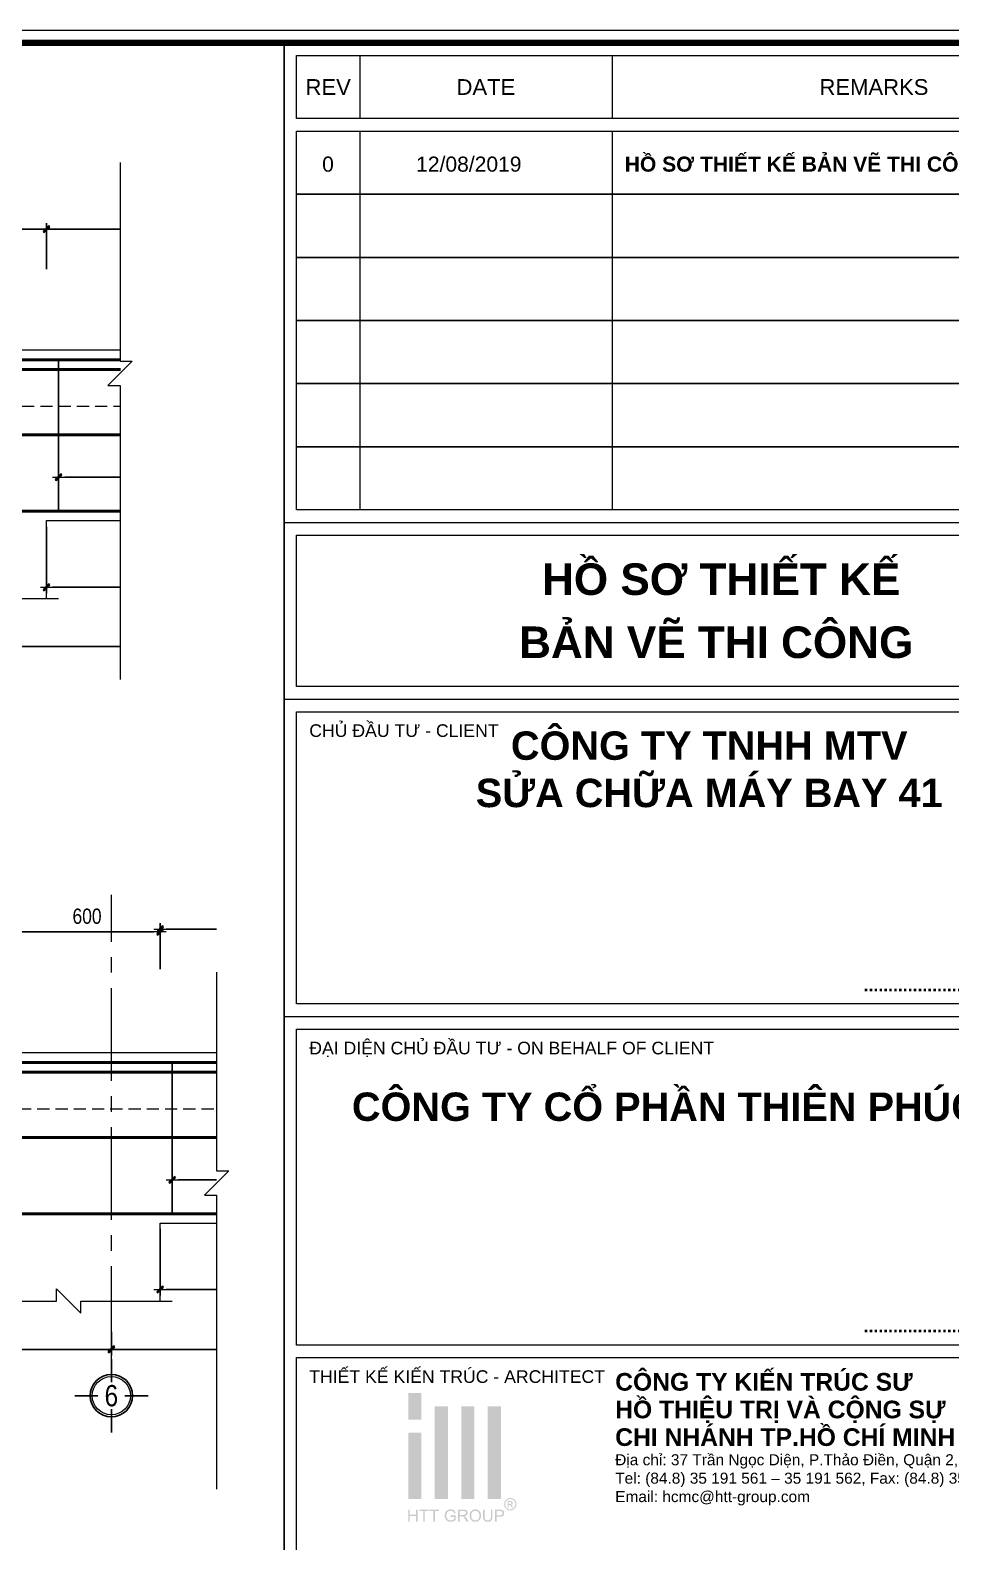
# Model space of a CAD drawing. Header units: millimetres. Extents: x 397144 to 8960116, y 345581 to 674207.
# Drawn here: x 5123040 to 5126823, y 657302 to 663512 of the extents above; entities that cross this region are included whole.
import ezdxf
from ezdxf.enums import TextEntityAlignment as Align
from ezdxf.xclip import XClip

# ---------------------------------------------------------------- set-up
doc = ezdxf.new("R2010")
doc.units = ezdxf.units.MM
doc.header["$XCLIPFRAME"] = 0
doc.header["$PDSIZE"] = -10
doc.linetypes.add('CENTER2', pattern=[28.575, 19.05, -3.175, 3.175, -3.175])
doc.linetypes.add('HIDDEN', pattern=[0.375, 0.25, -0.125])
doc.layers.get('0').update_dxf_attribs({"linetype": 'CONTINUOUS'})
doc.layers.get('Defpoints').update_dxf_attribs({"color": 12, "linetype": 'CONTINUOUS'})
for name, color, linetype, lineweight in [('2', 2, 'CONTINUOUS', 20), ('CDAI', 8, 'CONTINUOUS', 30), ('CTHEP', 2, 'CONTINUOUS', 50), ('DBAO', 3, 'CONTINUOUS', 20), ('DGIONG', 4, 'CONTINUOUS', 13), ('KTH', 150, 'CONTINUOUS', 5), ('Net khuat', 8, 'HIDDEN', 13), ('STICK', 1, 'CONTINUOUS', 9), ('TEXT', 7, 'CONTINUOUS', 15)]:
    doc.layers.add(name, color=color, linetype=linetype, lineweight=lineweight)
doc.layers.add('8', color=8, linetype='CONTINUOUS')
doc.layers.add('CHG_XX_Khung ten$0$TKTC', color=1, linetype='CONTINUOUS')
doc.styles.add('CHG_XX_Khung ten$0$A1 BORDER$0$ARIAL', font='arial.ttf')
doc.styles.add('CHG_XX_Khung ten$0$A1 BORDER$0$Arial - Bold', font='arialbd.ttf', dxfattribs={"height": 2.5})
doc.styles.add('CHG_XX_Khung ten$0$A1 BORDER$0$Title Block DD$0$ARIAL', font='arial.ttf')
doc.styles.add('CHG_XX_Khung ten$0$A1 BORDER$0$Title Block DD$0$Arial - Bold', font='arialbd.ttf', dxfattribs={"height": 2.5})
doc.styles.add('CHG_XX_Khung ten$0$arial', font='arial.ttf')
doc.styles.add('CHG_XX_Khung ten$0$Arial - Bold', font='arialbd.ttf')
doc.styles.add('CHG_XX_Khung ten$0$ArialB', font='arialbd.ttf')
doc.styles.add('HELVECONDENSE', font='VHELVCN_0.TTF')
doc.styles.add('TTP-HelCon', font='VHELVCN_0.TTF')
doc.dimstyles.new('TTP-25', dxfattribs={"dimscale": 25, "dimtxt": 2.5, "dimasz": 1, "dimexe": 1, "dimexo": 1, "dimgap": 0.09, "dimtad": 0, "dimdec": 4, "dimrnd": 5, "dimzin": 9, "dimdsep": 46, "dimtxsty": 'TTP-HelCon', "dimblk": 'Stick1', "dimcen": 0.09, "dimdle": 1.5, "dimclrd": 256, "dimclre": 256, "dimclrt": 7, "dimadec": 0, "dimazin": 0, "dimtfac": 1, "dimtdec": 4, "dimtmove": 0, "dimatfit": 3, "dimldrblk": '_ArchTick1', "dimfxl": 1, "dimtvp": 1, "dimtolj": 1, "dimtzin": 0, "dimarcsym": 0})

# ---------------------------------------------------------------- blocks, each defined once
blk = doc.blocks.new('Stick1')
at = {"layer": 'STICK'}
h = blk.add_hatch(color=256, dxfattribs=at)
edge = h.paths.add_edge_path()
edge.add_line((0.3, 0.5), (-0.5, -0.3))
edge.add_arc((-0.4, -0.4), 0.141, 135, 315)
edge.add_line((-0.3, -0.5), (0.5, 0.3))
edge.add_arc((0.4, 0.4), 0.141, 315, 495)
blk.add_line((1, 0), (-1, 0), dxfattribs=at)
blk.add_lwpolyline([(0.3, 0.5), (-0.5, -0.3, 1), (-0.3, -0.5), (0.5, 0.3, 1), (0.3, 0.5, 1)], format="xyb", dxfattribs=at)
blk = doc.blocks.new('*D1978')
at = {"layer": 'Defpoints', "color": 0, "transparency": 16777216}
for p in [(5167237.3, 655700.3), (5165238.3, 655511.3), (5167237.3, 655511.3)]:
    blk.add_point(p, dxfattribs=at)
at = {"layer": 'KTH', "lineweight": -2, "transparency": 16777216}
for p, q in [((5165238.3, 655536.3), (5165238.3, 655725.3)), ((5167237.3, 655536.3), (5167237.3, 655725.3)), ((5165263.3, 655700.3), (5167212.3, 655700.3))]:
    blk.add_line(p, q, dxfattribs=at)
at = {"layer": 'KTH', "lineweight": -2, "transparency": 16777216, "xscale": 25, "yscale": 25, "zscale": 25, "rotation": 180}
blk.add_blockref('Stick1', (5165238.3, 655700.3), dxfattribs=at)
at = {"layer": 'KTH', "lineweight": -2, "transparency": 16777216, "xscale": 25, "yscale": 25, "zscale": 25}
blk.add_blockref('Stick1', (5167237.3, 655700.3), dxfattribs=at)
at = {"layer": 'KTH', "color": 7, "transparency": 16777216, "insert": (5166237.8, 655764.1), "char_height": 62.5, "attachment_point": 5, "style": 'TTP-HelCon'}
blk.add_mtext('\\A1;2000', dxfattribs=at)
blk = doc.blocks.new('_ArchTick1')
at = {"color": 0, "const_width": 3.81}
blk.add_lwpolyline([(-12.7, -12.7), (12.7, 12.7)], dxfattribs=at)
blk = doc.blocks.new('*D1980')
at = {"layer": 'Defpoints', "color": 0, "transparency": 16777216}
for p in [(5165288.3, 654738.8), (5167237.3, 654755.3), (5167237.3, 654681.3)]:
    blk.add_point(p, dxfattribs=at)
at = {"layer": 'KTH', "lineweight": -2, "transparency": 16777216}
for p, q in [((5165288.3, 654713.8), (5165288.3, 654656.3)), ((5167237.3, 654730.3), (5167237.3, 654656.3)), ((5165313.3, 654681.3), (5167212.3, 654681.3))]:
    blk.add_line(p, q, dxfattribs=at)
at = {"layer": 'KTH', "lineweight": -2, "transparency": 16777216, "xscale": 25, "yscale": 25, "zscale": 25, "rotation": 180}
blk.add_blockref('Stick1', (5165288.3, 654681.3), dxfattribs=at)
at = {"layer": 'KTH', "lineweight": -2, "transparency": 16777216, "xscale": 25, "yscale": 25, "zscale": 25}
blk.add_blockref('Stick1', (5167237.3, 654681.3), dxfattribs=at)
at = {"layer": 'KTH', "color": 7, "transparency": 16777216, "insert": (5166262.8, 654751.2), "char_height": 62.5, "attachment_point": 5, "style": 'TTP-HelCon'}
blk.add_mtext('\\A1;\\A1;\\A1;\\A1;3Þ10a150-3', dxfattribs=at)
blk = doc.blocks.new('*D1959')
at = {"layer": 'Defpoints', "color": 0, "transparency": 16777216}
for p in [(5165238.3, 655700.3), (5164638.3, 655536.3), (5165238.3, 655511.3)]:
    blk.add_point(p, dxfattribs=at)
at = {"layer": 'KTH', "lineweight": -2, "transparency": 16777216}
for p, q in [((5164638.3, 655561.3), (5164638.3, 655725.3)), ((5165238.3, 655536.3), (5165238.3, 655725.3)), ((5164663.3, 655700.3), (5165213.3, 655700.3))]:
    blk.add_line(p, q, dxfattribs=at)
at = {"layer": 'KTH', "lineweight": -2, "transparency": 16777216, "xscale": 25, "yscale": 25, "zscale": 25, "rotation": 180}
blk.add_blockref('Stick1', (5164638.3, 655700.3), dxfattribs=at)
at = {"layer": 'KTH', "lineweight": -2, "transparency": 16777216, "xscale": 25, "yscale": 25, "zscale": 25}
blk.add_blockref('Stick1', (5165238.3, 655700.3), dxfattribs=at)
at = {"layer": 'KTH', "color": 7, "transparency": 16777216, "insert": (5164938.3, 655764.1), "char_height": 62.5, "attachment_point": 5, "style": 'TTP-HelCon'}
blk.add_mtext('\\A1;600', dxfattribs=at)
blk = doc.blocks.new('*D1204')
at = {"layer": 'Defpoints', "color": 0, "transparency": 16777216}
for p in [(5165238.3, 654502.9), (5166438.3, 654288.7), (5166438.3, 654228.7)]:
    blk.add_point(p, dxfattribs=at)
at = {"layer": 'KTH', "lineweight": -2, "transparency": 16777216}
for p, q in [((5165238.3, 654477.9), (5165238.3, 654203.7)), ((5165263.3, 654228.7), (5166413.3, 654228.7)), ((5166438.3, 654263.7), (5166438.3, 654203.7))]:
    blk.add_line(p, q, dxfattribs=at)
at = {"layer": 'KTH', "lineweight": -2, "transparency": 16777216, "xscale": 25, "yscale": 25, "zscale": 25, "rotation": 180}
blk.add_blockref('Stick1', (5165238.3, 654228.7), dxfattribs=at)
at = {"layer": 'KTH', "lineweight": -2, "transparency": 16777216, "xscale": 25, "yscale": 25, "zscale": 25}
blk.add_blockref('Stick1', (5166438.3, 654228.7), dxfattribs=at)
at = {"layer": 'KTH', "color": 7, "transparency": 16777216, "insert": (5165838.3, 654292.5), "char_height": 62.5, "attachment_point": 5, "style": 'TTP-HelCon'}
blk.add_mtext('\\A1;1200', dxfattribs=at)
blk = doc.blocks.new('*D1969')
at = {"layer": 'Defpoints', "color": 0, "transparency": 16777216}
for p in [(5183143.3, 654821.4), (5181188.3, 654738.9), (5183143.3, 654681.4)]:
    blk.add_point(p, dxfattribs=at)
at = {"layer": 'KTH', "lineweight": -2, "transparency": 16777216}
for p, q in [((5183143.3, 654796.4), (5183143.3, 654656.4)), ((5181188.3, 654713.9), (5181188.3, 654656.4)), ((5181213.3, 654681.4), (5183118.3, 654681.4))]:
    blk.add_line(p, q, dxfattribs=at)
at = {"layer": 'KTH', "lineweight": -2, "transparency": 16777216, "xscale": 25, "yscale": 25, "zscale": 25, "rotation": 180}
blk.add_blockref('Stick1', (5181188.3, 654681.4), dxfattribs=at)
at = {"layer": 'KTH', "lineweight": -2, "transparency": 16777216, "xscale": 25, "yscale": 25, "zscale": 25}
blk.add_blockref('Stick1', (5183143.3, 654681.4), dxfattribs=at)
at = {"layer": 'KTH', "color": 7, "transparency": 16777216, "insert": (5182165.8, 654751.3), "char_height": 62.5, "attachment_point": 5, "style": 'TTP-HelCon'}
blk.add_mtext('\\A1;\\A1;3Þ10a150-3', dxfattribs=at)
blk = doc.blocks.new('*D1970')
at = {"layer": 'Defpoints', "color": 0, "transparency": 16777216}
for p in [(5181138.3, 655700.4), (5180538.3, 655547.3), (5181138.3, 655547.3)]:
    blk.add_point(p, dxfattribs=at)
at = {"layer": 'KTH', "lineweight": -2, "transparency": 16777216}
for p, q in [((5180538.3, 655572.3), (5180538.3, 655725.4)), ((5181138.3, 655572.3), (5181138.3, 655725.4)), ((5180563.3, 655700.4), (5181113.3, 655700.4))]:
    blk.add_line(p, q, dxfattribs=at)
at = {"layer": 'KTH', "lineweight": -2, "transparency": 16777216, "xscale": 25, "yscale": 25, "zscale": 25, "rotation": 180}
blk.add_blockref('Stick1', (5180538.3, 655700.4), dxfattribs=at)
at = {"layer": 'KTH', "lineweight": -2, "transparency": 16777216, "xscale": 25, "yscale": 25, "zscale": 25}
blk.add_blockref('Stick1', (5181138.3, 655700.4), dxfattribs=at)
at = {"layer": 'KTH', "color": 7, "transparency": 16777216, "insert": (5180838.3, 655764.2), "char_height": 62.5, "attachment_point": 5, "style": 'TTP-HelCon'}
blk.add_mtext('\\A1;600', dxfattribs=at)
blk = doc.blocks.new('dau truc')
blk.add_circle((0, 0), 180)
at = {"layer": '8'}
for p, q in [((0, 127), (0, 345)), ((-127, 0), (-345, 0)), ((345, 0), (127, 0)), ((0, -345), (0, -127))]:
    blk.add_line(p, q, dxfattribs=at)
blk.add_circle((0, 0), 200, dxfattribs=at)
at = {"layer": 'TEXT', "style": 'HELVECONDENSE'}
blk.add_attdef('A', text='', height=233, dxfattribs=at).set_placement((0, 0), align=Align.MIDDLE)
blk = doc.blocks.new('*D1948')
at = {"layer": 'Defpoints', "color": 0, "transparency": 16777216}
for p in [(5183139.3, 655711.3), (5181138.3, 655522.3), (5183139.3, 655522.3)]:
    blk.add_point(p, dxfattribs=at)
at = {"layer": 'KTH', "lineweight": -2, "transparency": 16777216}
for p, q in [((5181138.3, 655547.3), (5181138.3, 655736.3)), ((5181163.3, 655711.3), (5183114.3, 655711.3)), ((5183139.3, 655547.3), (5183139.3, 655736.3))]:
    blk.add_line(p, q, dxfattribs=at)
at = {"layer": 'KTH', "lineweight": -2, "transparency": 16777216, "xscale": 25, "yscale": 25, "zscale": 25, "rotation": 180}
blk.add_blockref('Stick1', (5181138.3, 655711.3), dxfattribs=at)
at = {"layer": 'KTH', "lineweight": -2, "transparency": 16777216, "xscale": 25, "yscale": 25, "zscale": 25}
blk.add_blockref('Stick1', (5183139.3, 655711.3), dxfattribs=at)
at = {"layer": 'KTH', "color": 7, "transparency": 16777216, "insert": (5182138.8, 655775.1), "char_height": 62.5, "attachment_point": 5, "style": 'TTP-HelCon'}
blk.add_mtext('\\A1;2000', dxfattribs=at)
blk = doc.blocks.new('*D1206')
at = {"layer": 'Defpoints', "color": 0, "transparency": 16777216}
for p in [(5163138.3, 654182.9), (5172238.3, 654182.9), (5172238.3, 653984.9)]:
    blk.add_point(p, dxfattribs=at)
at = {"layer": 'KTH', "lineweight": -2, "transparency": 16777216}
for p, q in [((5163138.3, 654157.9), (5163138.3, 653959.9)), ((5172238.3, 654157.9), (5172238.3, 653959.9)), ((5163163.3, 653984.9), (5172213.3, 653984.9))]:
    blk.add_line(p, q, dxfattribs=at)
at = {"layer": 'KTH', "lineweight": -2, "transparency": 16777216, "xscale": 25, "yscale": 25, "zscale": 25, "rotation": 180}
blk.add_blockref('Stick1', (5163138.3, 653984.9), dxfattribs=at)
at = {"layer": 'KTH', "lineweight": -2, "transparency": 16777216, "xscale": 25, "yscale": 25, "zscale": 25}
blk.add_blockref('Stick1', (5172238.3, 653984.9), dxfattribs=at)
at = {"layer": 'KTH', "color": 7, "transparency": 16777216, "insert": (5167688.3, 654048.7), "char_height": 62.5, "attachment_point": 5, "style": 'TTP-HelCon'}
blk.add_mtext('\\A1;9100', dxfattribs=at)
blk = doc.blocks.new('*D1207')
at = {"layer": 'Defpoints', "color": 0, "transparency": 16777216}
for p in [(5172238.3, 654182.9), (5180938.3, 654081.8), (5180938.3, 653984.9)]:
    blk.add_point(p, dxfattribs=at)
at = {"layer": 'KTH', "lineweight": -2, "transparency": 16777216}
for p, q in [((5172238.3, 654157.9), (5172238.3, 653959.9)), ((5180938.3, 654056.8), (5180938.3, 653959.9)), ((5172263.3, 653984.9), (5180913.3, 653984.9))]:
    blk.add_line(p, q, dxfattribs=at)
at = {"layer": 'KTH', "lineweight": -2, "transparency": 16777216, "xscale": 25, "yscale": 25, "zscale": 25, "rotation": 180}
blk.add_blockref('Stick1', (5172238.3, 653984.9), dxfattribs=at)
at = {"layer": 'KTH', "lineweight": -2, "transparency": 16777216, "xscale": 25, "yscale": 25, "zscale": 25}
blk.add_blockref('Stick1', (5180938.3, 653984.9), dxfattribs=at)
at = {"layer": 'KTH', "color": 7, "transparency": 16777216, "insert": (5176588.3, 654048.7), "char_height": 62.5, "attachment_point": 5, "style": 'TTP-HelCon'}
blk.add_mtext('\\A1;9400', dxfattribs=at)
blk = doc.blocks.new('*D1208')
at = {"layer": 'Defpoints', "color": 0, "transparency": 16777216}
for p in [(5190338.3, 654182.9), (5180938.3, 654081.8), (5190338.3, 653984.9)]:
    blk.add_point(p, dxfattribs=at)
at = {"layer": 'KTH', "lineweight": -2, "transparency": 16777216}
for p, q in [((5190338.3, 654157.9), (5190338.3, 653959.9)), ((5180938.3, 654056.8), (5180938.3, 653959.9)), ((5180963.3, 653984.9), (5190313.3, 653984.9))]:
    blk.add_line(p, q, dxfattribs=at)
at = {"layer": 'KTH', "lineweight": -2, "transparency": 16777216, "xscale": 25, "yscale": 25, "zscale": 25, "rotation": 180}
blk.add_blockref('Stick1', (5180938.3, 653984.9), dxfattribs=at)
at = {"layer": 'KTH', "lineweight": -2, "transparency": 16777216, "xscale": 25, "yscale": 25, "zscale": 25}
blk.add_blockref('Stick1', (5190338.3, 653984.9), dxfattribs=at)
at = {"layer": 'KTH', "color": 7, "transparency": 16777216, "insert": (5185638.3, 654048.7), "char_height": 62.5, "attachment_point": 5, "style": 'TTP-HelCon'}
blk.add_mtext('\\A1;9400', dxfattribs=at)
blk = doc.blocks.new('*D1938')
at = {"layer": 'Defpoints', "color": 0, "transparency": 16777216}
for p in [(5181138.3, 654505), (5182338.3, 654290.7), (5182338.3, 654230.8)]:
    blk.add_point(p, dxfattribs=at)
at = {"layer": 'KTH', "lineweight": -2, "transparency": 16777216}
for p, q in [((5181138.3, 654480), (5181138.3, 654205.8)), ((5181163.3, 654230.8), (5182313.3, 654230.8)), ((5182338.3, 654265.7), (5182338.3, 654205.8))]:
    blk.add_line(p, q, dxfattribs=at)
at = {"layer": 'KTH', "lineweight": -2, "transparency": 16777216, "xscale": 25, "yscale": 25, "zscale": 25, "rotation": 180}
blk.add_blockref('Stick1', (5181138.3, 654230.8), dxfattribs=at)
at = {"layer": 'KTH', "lineweight": -2, "transparency": 16777216, "xscale": 25, "yscale": 25, "zscale": 25}
blk.add_blockref('Stick1', (5182338.3, 654230.8), dxfattribs=at)
at = {"layer": 'KTH', "color": 7, "transparency": 16777216, "insert": (5181738.3, 654294.6), "char_height": 62.5, "attachment_point": 5, "style": 'TTP-HelCon'}
blk.add_mtext('\\A1;1200', dxfattribs=at)
blk = doc.blocks.new('AY-27')
at = {"layer": 'CTHEP'}
blk.add_line((5149346.05357, 599212.55338), (5187748.96372, 599212.50526), dxfattribs=at)
for points in [[(5187932.32851, 598893.30575), (5187932.32851, 599521.49296), (5149192.32851, 599521.5577), (5149192.32851, 598895.29521)], [(5149250.56747, 599275.95862), (5149250.56747, 598899.56854), (5149250.56747, 598899.56854), (5149761.19634, 598899.54548), (5157612.32851, 598899.5172), (5158186.37402, 598899.51531), (5187870.49566, 598899.49317), (5187870.49566, 599422.36868)]]:
    blk.add_lwpolyline(points, dxfattribs=at)
at = {"layer": 'DBAO'}
for points in [[(5187962.32851, 598540.45098), (5187962.32851, 599560.44727), (5157760.23476, 599560.49211)], [(5158212.32991, 598860.48932), (5165212.32851, 598860.47956)]]:
    blk.add_lwpolyline(points, dxfattribs=at)
at = {"layer": 'Net khuat', "ltscale": 200}
blk.add_lwpolyline([(5149162.32851, 599330.5685), (5187962.32851, 599330.5685)], dxfattribs=at)
blk = doc.blocks.new('CHG_XX_Khung ten$0$A1 BORDER$0$HTT-Logo')
at = {"true_color": 0x134fb3}
h = blk.add_hatch(color=154, dxfattribs=at)
h.paths.add_polyline_path([(3, 29.1), (0, 29.1), (0, 23.1), (3, 23.1)])
h.paths.add_polyline_path([(3, 20.1), (0, 20.1), (0, 5.1), (3, 5.1)])
h.paths.add_polyline_path([(9, 26.1), (6, 26.1), (6, 5.1), (9, 5.1)])
h.paths.add_polyline_path([(15, 26.1), (12, 26.1), (12, 5.1), (15, 5.1)])
h.paths.add_polyline_path([(21, 26.1), (18, 26.1), (18, 5.1), (21, 5.1)])
h.paths.add_polyline_path([(2.12, 2.7), (1.76, 2.7), (1.76, 1.59), (0.36, 1.59), (0.36, 2.7), (0, 2.7), (0, 0), (0.36, 0), (0.36, 1.27), (1.76, 1.27), (1.76, 0), (2.12, 0)])
h.paths.add_polyline_path([(4.65, 2.7), (2.51, 2.7), (2.51, 2.38), (3.4, 2.38), (3.4, 0), (3.76, 0), (3.76, 2.38), (4.65, 2.38)])
h.paths.add_polyline_path([(6.95, 2.7), (4.81, 2.7), (4.81, 2.38), (5.7, 2.38), (5.7, 0), (6.06, 0), (6.06, 2.38), (6.95, 2.38)])
h.paths.add_polyline_path([(8.64, 1.36), (8.64, 1.41), (8.66, 1.58), (8.69, 1.75), (8.75, 1.9), (8.81, 2.03), (8.92, 2.17), (9.05, 2.28), (9.2, 2.37), (9.29, 2.39), (9.45, 2.43), (9.65, 2.44), (9.84, 2.42), (10, 2.37), (10.14, 2.29), (10.26, 2.18), (10.34, 2.03), (10.41, 1.86), (10.73, 1.95), (10.68, 2.11), (10.61, 2.26), (10.53, 2.39), (10.45, 2.47), (10.31, 2.57), (10.16, 2.65), (10.13, 2.66), (9.97, 2.71), (9.8, 2.74), (9.63, 2.75), (9.55, 2.74), (9.38, 2.73), (9.21, 2.7), (9.06, 2.65), (8.91, 2.58), (8.88, 2.56), (8.75, 2.47), (8.63, 2.36), (8.53, 2.23), (8.44, 2.07), (8.41, 1.99), (8.35, 1.84), (8.31, 1.68), (8.28, 1.51), (8.27, 1.34), (8.28, 1.26), (8.29, 1.09), (8.32, 0.92), (8.38, 0.77), (8.44, 0.62), (8.46, 0.58), (8.55, 0.44), (8.66, 0.32), (8.79, 0.21), (8.93, 0.12), (9, 0.09), (9.15, 0.03), (9.31, -0.01), (9.48, -0.04), (9.65, -0.05), (9.73, -0.04), (9.9, -0.03), (10.07, 0.01), (10.23, 0.06), (10.34, 0.11), (10.48, 0.18), (10.63, 0.27), (10.77, 0.38), (10.77, 1.38), (9.63, 1.38), (9.63, 1.06), (10.42, 1.06), (10.42, 0.56), (10.39, 0.53), (10.26, 0.45), (10.09, 0.37), (9.96, 0.32), (9.8, 0.29), (9.63, 0.28), (9.62, 0.28), (9.45, 0.29), (9.28, 0.33), (9.12, 0.4), (8.97, 0.49), (8.86, 0.61), (8.77, 0.75), (8.73, 0.85), (8.68, 1), (8.65, 1.17)])
h.paths.add_polyline_path([(13.16, 1.39), (13.28, 1.48), (13.3, 1.51), (13.39, 1.64), (13.44, 1.79), (13.46, 1.96), (13.46, 2.06), (13.42, 2.22), (13.35, 2.37), (13.31, 2.43), (13.19, 2.55), (13.05, 2.63), (13.01, 2.64), (12.87, 2.67), (12.7, 2.69), (12.5, 2.7), (11.3, 2.7), (11.3, 0), (11.66, 0), (11.66, 1.2), (12.07, 1.2), (12.11, 1.2), (12.28, 1.19), (12.44, 1.11), (12.49, 1.07), (12.62, 0.93), (12.67, 0.86), (12.77, 0.73), (12.88, 0.56), (13.23, 0), (13.68, 0), (13.21, 0.73), (13.13, 0.85), (13.03, 0.98), (12.92, 1.09), (12.86, 1.14), (12.7, 1.23), (12.86, 1.26), (13.03, 1.31)])
h.paths.add_polyline_path([(11.66, 1.51), (11.66, 2.4), (12.51, 2.4), (12.67, 2.39), (12.83, 2.35), (12.97, 2.27), (13.06, 2.13), (13.09, 1.96), (13.08, 1.87), (13.02, 1.72), (12.96, 1.64), (12.8, 1.55), (12.62, 1.52), (12.43, 1.51)], flags=16)
h.paths.add_polyline_path([(16.49, 1.43), (16.48, 1.6), (16.44, 1.77), (16.4, 1.92), (16.34, 2.07), (16.33, 2.09), (16.24, 2.23), (16.14, 2.36), (16.02, 2.47), (15.88, 2.57), (15.85, 2.59), (15.7, 2.66), (15.54, 2.71), (15.38, 2.74), (15.2, 2.75), (15.15, 2.75), (14.98, 2.73), (14.82, 2.7), (14.66, 2.64), (14.52, 2.57), (14.39, 2.48), (14.27, 2.37), (14.18, 2.26), (14.1, 2.14), (14.03, 2), (13.98, 1.84), (13.94, 1.68), (13.92, 1.5), (13.91, 1.31), (13.91, 1.29), (13.92, 1.12), (13.95, 0.96), (14, 0.8), (14.07, 0.64), (14.07, 0.62), (14.16, 0.48), (14.26, 0.35), (14.38, 0.23), (14.52, 0.14), (14.56, 0.12), (14.71, 0.04), (14.86, -0.01), (15.03, -0.04), (15.2, -0.05), (15.21, -0.05), (15.38, -0.03), (15.55, 0), (15.7, 0.05), (15.86, 0.12), (15.87, 0.13), (16.01, 0.22), (16.13, 0.33), (16.24, 0.46), (16.33, 0.61), (16.36, 0.69), (16.42, 0.84), (16.46, 1), (16.48, 1.17), (16.49, 1.35)])
h.paths.add_polyline_path([(14.28, 1.45), (14.3, 1.64), (14.34, 1.81), (14.4, 1.95), (14.47, 2.08), (14.57, 2.2), (14.73, 2.32), (14.88, 2.38), (15.04, 2.43), (15.21, 2.44), (15.38, 2.42), (15.54, 2.38), (15.69, 2.31), (15.82, 2.2), (15.93, 2.07), (16.01, 1.93), (16.04, 1.85), (16.09, 1.7), (16.12, 1.53), (16.12, 1.32), (16.11, 1.12), (16.08, 0.95), (16.03, 0.79), (15.96, 0.66), (15.86, 0.54), (15.8, 0.48), (15.67, 0.38), (15.53, 0.32), (15.37, 0.27), (15.2, 0.26), (15.12, 0.26), (14.95, 0.29), (14.8, 0.35), (14.67, 0.43), (14.54, 0.54), (14.45, 0.66), (14.37, 0.8), (14.32, 0.95), (14.29, 1.12), (14.28, 1.31)], flags=16)
h.paths.add_polyline_path([(17.31, 2.7), (16.96, 2.7), (16.96, 1.12), (16.96, 0.93), (16.98, 0.75), (17.02, 0.6), (17.06, 0.46), (17.07, 0.44), (17.15, 0.3), (17.27, 0.18), (17.4, 0.08), (17.51, 0.03), (17.67, -0.01), (17.84, -0.04), (18.02, -0.05), (18.2, -0.04), (18.37, -0.01), (18.52, 0.04), (18.66, 0.1), (18.68, 0.12), (18.81, 0.22), (18.91, 0.35), (18.99, 0.49), (19.02, 0.61), (19.06, 0.76), (19.07, 0.94), (19.08, 1.14), (19.08, 2.7), (18.72, 2.7), (18.72, 1.14), (18.72, 1.06), (18.71, 0.86), (18.68, 0.69), (18.62, 0.55), (18.55, 0.45), (18.49, 0.4), (18.36, 0.33), (18.19, 0.29), (17.99, 0.28), (17.92, 0.28), (17.75, 0.31), (17.6, 0.37), (17.46, 0.48), (17.38, 0.63), (17.34, 0.77), (17.32, 0.94), (17.31, 1.14)])
h.paths.add_polyline_path([(21.42, 1.25), (21.52, 1.34), (21.6, 1.45), (21.67, 1.59), (21.72, 1.75), (21.73, 1.92), (21.73, 1.97), (21.71, 2.13), (21.65, 2.29), (21.56, 2.44), (21.44, 2.55), (21.42, 2.56), (21.27, 2.63), (21.1, 2.67), (21.05, 2.68), (20.89, 2.7), (20.69, 2.7), (19.67, 2.7), (19.67, 0), (20.03, 0), (20.03, 1.1), (20.72, 1.1), (20.76, 1.1), (20.96, 1.11), (21.14, 1.14), (21.29, 1.19)])
h.paths.add_polyline_path([(20.03, 1.42), (20.03, 2.38), (20.72, 2.38), (20.93, 2.37), (21.06, 2.36), (21.16, 2.31), (21.28, 2.2), (21.34, 2.08), (21.37, 1.91), (21.36, 1.82), (21.31, 1.67), (21.22, 1.54), (21.09, 1.47), (20.93, 1.43), (20.73, 1.42)], flags=16)
h.paths.add_polyline_path([(23.87, 2.76), (24.01, 2.85), (24.13, 2.96), (24.24, 3.09), (24.33, 3.24), (24.35, 3.28), (24.42, 3.44), (24.47, 3.6), (24.5, 3.76), (24.51, 3.93), (24.51, 3.98), (24.49, 4.15), (24.46, 4.31), (24.4, 4.47), (24.33, 4.62), (24.29, 4.69), (24.19, 4.82), (24.08, 4.94), (23.95, 5.05), (23.81, 5.14), (23.77, 5.16), (23.61, 5.23), (23.45, 5.28), (23.29, 5.31), (23.12, 5.32), (23.08, 5.31), (22.92, 5.3), (22.76, 5.27), (22.6, 5.21), (22.44, 5.14), (22.38, 5.1), (22.24, 5.01), (22.12, 4.89), (22.01, 4.77), (21.92, 4.62), (21.89, 4.57), (21.82, 4.41), (21.77, 4.25), (21.74, 4.09), (21.73, 3.93), (21.73, 3.87), (21.75, 3.71), (21.79, 3.55), (21.84, 3.39), (21.92, 3.24), (21.95, 3.18), (22.05, 3.04), (22.16, 2.92), (22.29, 2.81), (22.43, 2.72), (22.48, 2.7), (22.64, 2.63), (22.79, 2.58), (22.96, 2.55), (23.12, 2.54), (23.18, 2.54), (23.34, 2.55), (23.5, 2.59), (23.66, 2.65), (23.82, 2.72)])
h.paths.add_polyline_path([(22.55, 2.92), (22.45, 2.98), (22.32, 3.09), (22.21, 3.21), (22.12, 3.35), (22.07, 3.44), (22.01, 3.6), (21.98, 3.76), (21.96, 3.93), (21.97, 4.03), (22, 4.19), (22.05, 4.35), (22.12, 4.51), (22.18, 4.61), (22.29, 4.73), (22.41, 4.85), (22.56, 4.94), (22.64, 4.98), (22.8, 5.04), (22.96, 5.07), (23.12, 5.09), (23.21, 5.08), (23.37, 5.06), (23.53, 5.01), (23.69, 4.94), (23.79, 4.88), (23.92, 4.77), (24.03, 4.65), (24.13, 4.51), (24.17, 4.41), (24.23, 4.25), (24.27, 4.09), (24.28, 3.93), (24.28, 3.83), (24.25, 3.67), (24.2, 3.51), (24.13, 3.35), (24.07, 3.25), (23.96, 3.13), (23.84, 3.01), (23.7, 2.92), (23.61, 2.87), (23.45, 2.81), (23.29, 2.78), (23.12, 2.77), (23.02, 2.77), (22.86, 2.8), (22.7, 2.85)], flags=16)
h.paths.add_polyline_path([(22.51, 3.16), (22.51, 4.65), (23.03, 4.65), (23.23, 4.64), (23.4, 4.62), (23.55, 4.52), (23.6, 4.47), (23.66, 4.31), (23.67, 4.25), (23.64, 4.09), (23.55, 3.96), (23.42, 3.87), (23.24, 3.82), (23.37, 3.75), (23.46, 3.64), (23.57, 3.47), (23.77, 3.16), (23.47, 3.16), (23.34, 3.39), (23.23, 3.58), (23.14, 3.7), (23.09, 3.74), (22.94, 3.79), (22.9, 3.79), (22.76, 3.79), (22.76, 3.16)], flags=0)
h.paths.add_polyline_path([(22.76, 4), (22.76, 4.45), (23.03, 4.45), (23.13, 4.45), (23.27, 4.42), (23.37, 4.35), (23.41, 4.21), (23.33, 4.06), (23.24, 4.02), (23.05, 4)], flags=0)
blk = doc.blocks.new('CHG_XX_Khung ten')
for p, q in [((687, 577), (687, 17)), ((687, 501), (824, 501)), ((687, 473), (824, 473)), ((687, 422.69), (824, 422.69))]:
    blk.add_line(p, q)
at = {"linetype": 'Continuous'}
for p, q in [((699, 575), (699, 565)), ((739, 575), (739, 565)), ((699, 563), (699, 503)), ((739, 563), (739, 503))]:
    blk.add_line(p, q, dxfattribs=at)
blk.add_lwpolyline([(15, 579), (826, 579), (826, 15), (15, 15)], close=True)
at = {"color": 4, "linetype": 'Continuous', "const_width": 1}
blk.add_lwpolyline([(17, 577), (824, 577), (824, 17), (17, 17)], close=True, dxfattribs=at)
at = {"linetype": 'Continuous'}
for points in [[(822, 565), (689, 565), (689, 575), (822, 575)], [(822, 553), (689, 553), (689, 563), (822, 563)], [(822, 543), (689, 543), (689, 553), (822, 553)], [(822, 533), (689, 533), (689, 543), (822, 543)], [(822, 523), (689, 523), (689, 533), (822, 533)], [(822, 513), (689, 513), (689, 523), (822, 523)], [(822, 503), (689, 503), (689, 513), (822, 513)], [(689, 499), (822, 499), (822, 475), (689, 475)], [(689, 368.62), (822, 368.62), (822, 317.93), (689, 317.93)]]:
    blk.add_lwpolyline(points, close=True, dxfattribs=at)
at = {"xscale": 0.7, "yscale": 0.7, "zscale": 0.7}
blk.add_blockref('CHG_XX_Khung ten$0$A1 BORDER$0$HTT-Logo', (706.68, 342.64), dxfattribs=at)
for s, height, style, p in [('REV', 2.5, 'CHG_XX_Khung ten$0$A1 BORDER$0$ARIAL', (694, 570)), ('DATE', 2.5, 'CHG_XX_Khung ten$0$A1 BORDER$0$ARIAL', (719, 570)), ('REMARKS', 2.5, 'CHG_XX_Khung ten$0$A1 BORDER$0$ARIAL', (780.5, 570)), ('0', 2.39, 'CHG_XX_Khung ten$0$arial', (693.97, 557.78)), ('12/08/2019', 2.389, 'CHG_XX_Khung ten$0$arial', (716.29, 557.78))]:
    blk.add_text(s, height=height, dxfattribs=dict(style=style)).set_placement(p, align=Align.MIDDLE_CENTER)
for s, height, style, p in [('HỒ SƠ THIẾT KẾ BẢN VẼ THI CÔNG', 2.3887, 'CHG_XX_Khung ten$0$ArialB', (741, 557.78)), ('CHỦ ĐẦU TƯ - CLIENT', 2, 'CHG_XX_Khung ten$0$A1 BORDER$0$Title Block DD$0$ARIAL', (691, 468)), ('ĐẠI DIỆN CHỦ ĐẦU TƯ - ON BEHALF OF CLIENT ', 2, 'CHG_XX_Khung ten$0$A1 BORDER$0$Title Block DD$0$ARIAL', (691, 417.69)), ('THIẾT KẾ KIẾN TRÚC - ARCHITECT', 2, 'CHG_XX_Khung ten$0$A1 BORDER$0$ARIAL', (691, 365.62))]:
    blk.add_text(s, height=height, dxfattribs=dict(style=style)).set_placement(p, align=Align.MIDDLE_LEFT)
at = {"style": 'CHG_XX_Khung ten$0$A1 BORDER$0$Title Block DD$0$Arial - Bold'}
for p in [(820, 427.69), (820, 373.62)]:
    blk.add_text('.....................................................', height=2, dxfattribs=at).set_placement(p, align=Align.MIDDLE_RIGHT)
at = {"ltscale": 10, "insert": (739.49, 366.19), "char_height": 2.8, "width": 76.248, "attachment_point": 1, "line_spacing_factor": 0.938532, "style": 'CHG_XX_Khung ten$0$A1 BORDER$0$Arial - Bold'}
blk.add_mtext('CÔNG TY KIẾN TRÚC SƯ\\PHỒ THIỆU TRỊ VÀ CỘNG SỰ\\PCHI NHÁNH TP.HỒ CHÍ MINH', dxfattribs=at)
at = {"ltscale": 10, "insert": (739.49, 345.2), "char_height": 1.75, "width": 83.001, "attachment_point": 7, "style": 'CHG_XX_Khung ten$0$A1 BORDER$0$ARIAL'}
blk.add_mtext('Địa chỉ: 37 Trần Ngọc Diện, P.Thảo Điền, Quận 2, Tp. HCM\\PTel: (84.8) 35 191 561 – 35 191 562, Fax: (84.8) 35 191 563\\PEmail: hcmc@htt-group.com', dxfattribs=at)
at = {"layer": 'CHG_XX_Khung ten$0$TKTC', "style": 'CHG_XX_Khung ten$0$Arial - Bold'}
for s, p in [('HỒ SƠ THIẾT KẾ', (756.29, 492)), ('BẢN VẼ THI CÔNG', (755.5, 482))]:
    blk.add_text(s, height=5, dxfattribs=at).set_placement(p, align=Align.MIDDLE_CENTER)
at = {"ltscale": 10, "char_height": 4.5, "attachment_point": 2, "style": 'CHG_XX_Khung ten$0$A1 BORDER$0$Title Block DD$0$Arial - Bold', "bg_fill": 2}
for s, insert, width in [('CÔNG TY TNHH MTV\\PSỬA CHỮA MÁY BAY 41', (754.39, 467.87), 83.001), ('CÔNG TY CỔ PHẦN THIÊN PHÚC ĐIỀN', (755.91, 410.64), 121.2929)]:
    blk.add_mtext(s, dxfattribs=dict(at, insert=insert, width=width))
at = {"linetype": 'Continuous'}
for points in [[(689, 471), (822, 471), (822, 424.69), (689, 424.69)], [(689, 420.69), (822, 420.69), (822, 370.62), (689, 370.62)]]:
    blk.add_lwpolyline(points, close=True, dxfattribs=at)
blk = doc.blocks.new('AY-25')
at = {"layer": 'CDAI', "ltscale": 52.5}
for p, q in [((5165288.26706, 655167.88533), (5165288.26706, 654537.88533)), ((5181188.26306, 655167.95747), (5181188.26306, 654541.94133))]:
    blk.add_line(p, q, dxfattribs=at)
at = {"layer": 'CTHEP'}
for p, q in [((5162637.30514, 655123.94814), (5167237.26706, 655123.94814)), ((5178537.30514, 655123.94814), (5183137.26706, 655123.94814)), ((5149721.99072, 654854.9494), (5195174.90087, 654854.90127))]:
    blk.add_line(p, q, dxfattribs=at)
for points in [[(5195358.26565, 654535.70176), (5195358.26565, 655163.88897), (5149568.26566, 655163.96452)], [(5149626.50462, 654918.35463), (5149626.50462, 654541.96456), (5156207.27174, 654541.94341), (5156787.13349, 654541.9415), (5164638.26566, 654541.91321), (5165212.31117, 654541.91133), (5195296.43281, 654541.88918), (5195296.43281, 655064.76469)]]:
    blk.add_lwpolyline(points, dxfattribs=at)
at = {"layer": 'DBAO'}
for points in [[(5195388.26566, 654182.84699), (5195388.26566, 655202.84328), (5164786.17191, 655202.88813)], [(5165238.26706, 654502.88533), (5172938.26566, 654502.87557)], [(5165238.26706, 654182.88533), (5165238.26706, 654502.88533)], [(5181138.26706, 654182.88533), (5181138.26706, 654502.88533)], [(5181138.26706, 654502.86429), (5188688.26566, 654502.85472)]]:
    blk.add_lwpolyline(points, dxfattribs=at)
at = {"layer": 'DGIONG'}
for points in [[(5164588.26566, 654182.88916), (5164963.26706, 654182.88533), (5164963.26706, 654232.88533), (5165063.26706, 654132.88533), (5165063.26706, 654182.88533), (5165288.26706, 654182.88533)], [(5180488.26566, 654182.9613), (5180713.26566, 654182.9613), (5180713.26566, 654232.9613), (5180813.26566, 654132.9613), (5180813.26566, 654182.9613), (5181188.26306, 654182.95747)]]:
    blk.add_lwpolyline(points, dxfattribs=at)
at = {"layer": 'Net khuat', "linetype": 'CENTER2', "ltscale": 20}
blk.add_line((5180938.26566, 653945.46751), (5180938.26566, 655950.81016), dxfattribs=at)
at = {"layer": 'Net khuat', "ltscale": 200}
blk.add_lwpolyline([(5149538.26566, 654502.96452), (5149538.26566, 654502.96452), (5149838.26566, 654502.96452), (5149838.26566, 654972.96452), (5195388.26566, 654972.96452)], dxfattribs=at)
at = {"layer": '2', "ltscale": 300}
ref = blk.add_blockref('dau truc', (5180938.26566, 653794.60298), dxfattribs=dict(at, xscale=0.4367131292819977, yscale=0.4367131292819977, zscale=0.4367131292819977))
ref.add_attrib('A', '6', dxfattribs={"layer": 'TEXT', "height": 87.5, "style": 'HELVECONDENSE'}).set_placement((5180938.26566, 653794.60298), align=Align.MIDDLE)
at = {"layer": 'KTH'}
for base, p1, p2, picture, middle in [((5165238.26706, 655700.2835), (5164638.26566, 655536.27967), (5165238.26706, 655511.27967), '*D1959', (5164938.26636, 655764.11684)), ((5167237.26706, 655700.27967), (5165238.26706, 655511.27967), (5167237.26706, 655511.27967), '*D1978', (5166237.76706, 655764.113)), ((5181138.26306, 655700.35564), (5180538.26566, 655547.25891), (5181138.26306, 655547.25891), '*D1970', (5180838.26436, 655764.18897)), ((5183139.26306, 655711.26274), (5181138.26306, 655522.25891), (5183139.26306, 655522.25891), '*D1948', (5182138.76306, 655775.09608)), ((5172238.26566, 653984.90424), (5163138.26566, 654182.88725), (5172238.26566, 654182.88725), '*D1206', (5167688.26566, 654048.73757)), ((5190338.26566, 653984.90424), (5180938.26566, 654081.75542), (5190338.26566, 654182.88725), '*D1208', (5185638.26566, 654048.73757))]:
    dim = blk.add_linear_dim(base=base, p1=p1, p2=p2, angle=180, dimstyle='TTP-25', override={"dimtmove": 1}, dxfattribs=at)
    dim.commit()
    dim.dimension.update_dxf_attribs({"geometry": picture, "text_midpoint": middle})
for base, p1, p2, text, picture, middle in [((5167237.26706, 654681.3168), (5165288.26706, 654738.79015), (5167237.26706, 654755.31681), '\\A1;\\A1;\\A1;3Þ10a150-3', '*D1980', (5166262.76706, 654751.23347)), ((5183143.26306, 654681.38511), (5181188.26306, 654738.85846), (5183143.26306, 654821.39829), '\\A1;3Þ10a150-3', '*D1969', (5182165.76306, 654751.30177))]:
    dim = blk.add_linear_dim(base=base, p1=p1, p2=p2, text=text, dimstyle='TTP-25', override={"dimtmove": 1}, dxfattribs=at)
    dim.commit()
    dim.dimension.update_dxf_attribs({"geometry": picture, "text_midpoint": middle})
for base, p1, p2, picture, middle in [((5166438.26706, 654228.69946), (5165238.26706, 654502.88533), (5166438.26706, 654288.65064), '*D1204', (5165838.26706, 654292.53279)), ((5182338.26706, 654230.7924), (5181138.26706, 654504.97826), (5182338.26706, 654290.74357), '*D1938', (5181738.26706, 654294.62573))]:
    dim = blk.add_linear_dim(base=base, p1=p1, p2=p2, dimstyle='TTP-25', override={"dimtmove": 1}, dxfattribs=at)
    dim.commit()
    dim.dimension.update_dxf_attribs({"geometry": picture, "text_midpoint": middle})
dim = blk.add_linear_dim(base=(5180938.26566, 653984.90424), p1=(5172238.26566, 654182.88725), p2=(5180938.26566, 654081.75542), angle=180, text='9400', dimstyle='TTP-25', override={"dimtmove": 1}, dxfattribs=at)
dim.commit()
dim.dimension.update_dxf_attribs({"geometry": '*D1207', "text_midpoint": (5176588.26566, 654048.73757)})

msp = doc.modelspace()

# ---------------------------------------------------------------- linework, layer by layer
at = {"layer": 'CDAI', "ltscale": 0.8}
msp.add_lwpolyline([(5106713.26923, 663460.45642), (5124082.87466, 663460.45642), (5124082.87466, 648942.57726), (5106713.26923, 648942.57726)], close=True, dxfattribs=at)
msp.add_lwpolyline([(5106713.26923, 663460.45642), (5124082.87466, 663460.45642), (5124082.87466, 648942.57726), (5106713.26923, 648942.57726)], close=True, dxfattribs=at)
msp.add_lwpolyline([(5106713.26923, 663460.45642), (5124082.87466, 663460.45642), (5124082.87466, 648942.57726), (5106713.26923, 648942.57726)], close=True, dxfattribs=at)
msp.add_lwpolyline([(5106713.26923, 663460.45642), (5124082.87466, 663460.45642), (5124082.87466, 648942.57726), (5106713.26923, 648942.57726)], close=True, dxfattribs=at)
at = {"layer": 'DGIONG'}
for points in [[(5123409.31805, 662969.25045), (5123409.31805, 662152.75209), (5123459.31805, 662152.75209), (5123359.31805, 662052.75209), (5123409.31805, 662052.75209), (5123409.31805, 660845.05997)], [(5123805.86522, 659642.13478), (5123805.86522, 658825.63642), (5123855.86522, 658825.63642), (5123755.86522, 658725.63642), (5123805.86522, 658725.63642), (5123805.86522, 657517.9443)]]:
    msp.add_lwpolyline(points, dxfattribs=at)

# ---------------------------------------------------------------- block references
at = {"layer": 'CDAI'}
ref = msp.add_blockref('AY-25', (-42131.61761, 6994.6577), dxfattribs=at)
XClip(ref).set_block_clipping_path([(5148844.8868440129, 653591.4289832655), (5165543.1568448404, 655852.5061558812)])
ref = msp.add_blockref('AY-27', (-36311.34689, 60367.09542), dxfattribs=at)
XClip(ref).set_block_clipping_path([(5165030.5514494739, 598096.902732063), (5182041.542792635, 600221.0932159054)])
ref = msp.add_blockref('AY-25', (-57564.83022, 4107.42314), dxfattribs=at)
XClip(ref).set_block_clipping_path([(5164433.800621897, 653410.5211604174), (5181370.6954385415, 655852.5099874004)])

# ---------------------------------------------------------------- next in the draw order: block references
at = {"layer": 'KTH', "ltscale": 0.8, "xscale": 25.92478421702978, "yscale": 25.92478421702978, "zscale": 25.92478421702978}
msp.add_blockref('CHG_XX_Khung ten', (5106272.5479, 648501.85593), dxfattribs=at)

doc.saveas('drawing.dxf')
